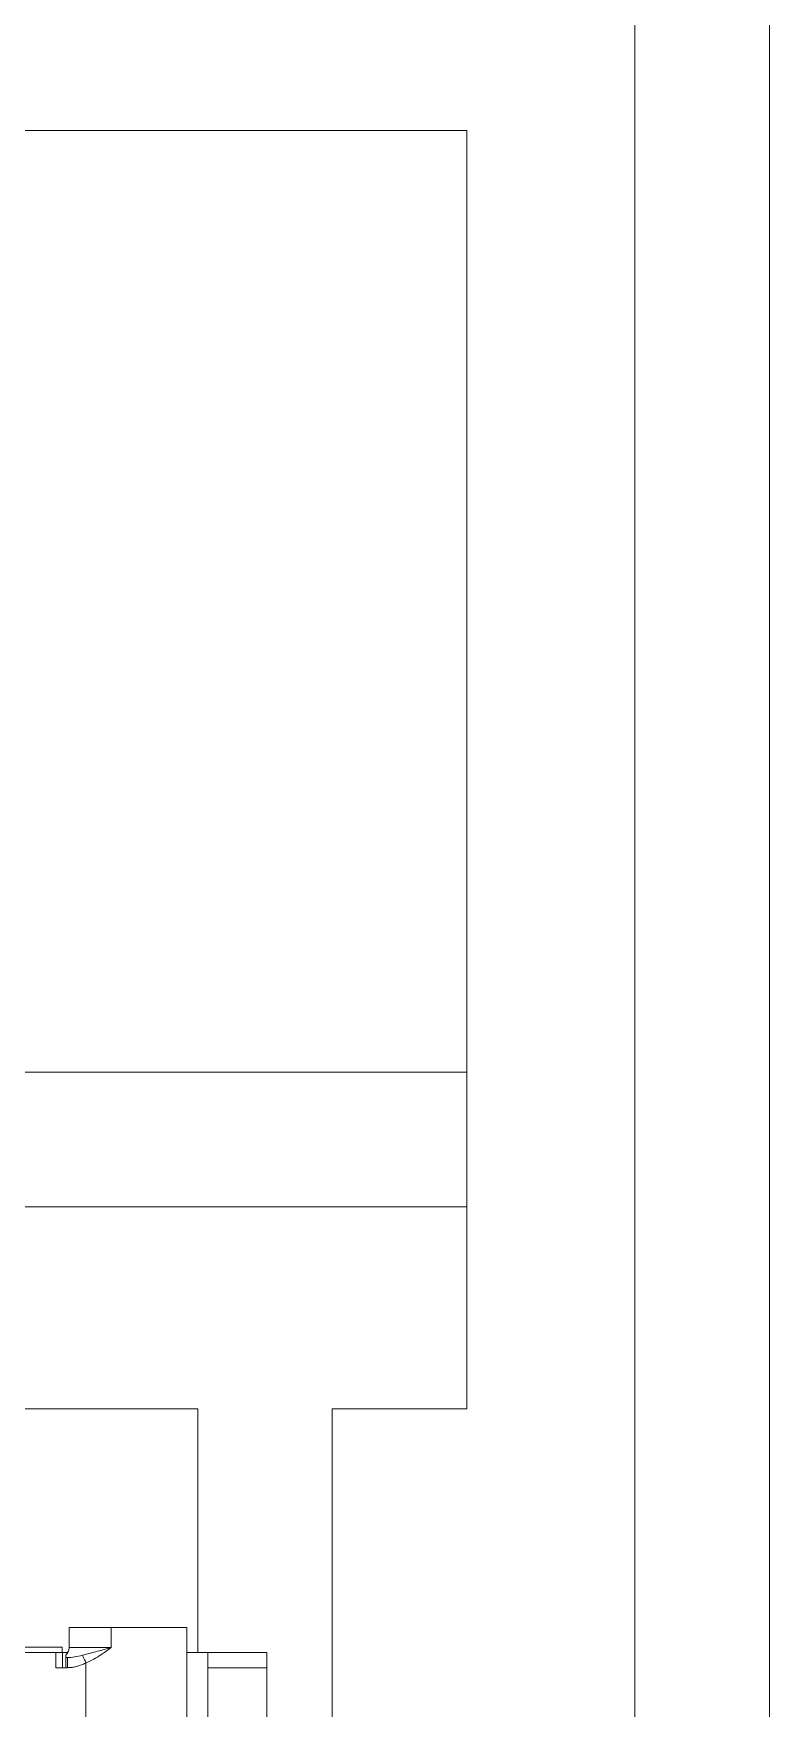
# Model space of a CAD drawing. Header units: millimetres. Extents: x 169 to 14583, y -399 to 10804.
# Drawn here: x 13165.4 to 13384.2, y 1897 to 2395 of the extents above; entities that cross this region are included whole.
import ezdxf

# ---------------------------------------------------------------- set-up
doc = ezdxf.new("R2010")
doc.units = ezdxf.units.MM
doc.header["$LTSCALE"] = 35

msp = doc.modelspace()

# ---------------------------------------------------------------- linework, layer by layer
at = {"color": 7, "linetype": 'Continuous', "lineweight": 18}
for p, q in [((13344.243, 1076.159), (13344.243, 3236.159)), ((13384.243, 1076.159), (13384.243, 3236.159)), ((13294.243, 2366.159), (12876.248, 2366.159)), ((13294.243, 2086.159), (13294.243, 2366.159)), ((13018.828, 2086.159), (13294.243, 2086.159)), ((13294.243, 2086.159), (13294.243, 2046.159)), ((13063.175, 2046.159), (13294.243, 2046.159)), ((13294.243, 2046.159), (13294.243, 1986.159)), ((13075.022, 1986.159), (13214.243, 1986.159)), ((13214.243, 1986.159), (13214.243, 1913.659)), ((13254.243, 1986.159), (13294.243, 1986.159)), ((13254.243, 1986.159), (13254.243, 1812.271)), ((13176.022, 1921.159), (13176.022, 1915.159)), ((13188.522, 1915.159), (13188.522, 1921.159)), ((13211.022, 1830.159), (13211.022, 1921.159)), ((13172.022, 1913.659), (13055.022, 1913.659)), ((13126.401, 1915.259), (13173.968, 1915.259)), ((13172.022, 1913.659), (13172.022, 1909.159)), ((13174.022, 1913.659), (13172.022, 1913.659)), ((13173.968, 1913.659), (13173.968, 1915.259)), ((13174.022, 1913.659), (13174.022, 1909.159)), ((13175.022, 1912.159), (13175.5, 1912.159)), ((13217.205, 1913.659), (13217.205, 1909.159)), ((13234.752, 1909.159), (13234.752, 1913.659)), ((13172.022, 1909.159), (13175.022, 1909.159)), ((13175.022, 1909.159), (13175.5, 1909.159)), ((13181.022, 1910.577), (13181.022, 1830.159)), ((13217.204, 1909.159), (13217.204, 1830.159)), ((13234.75, 1830.159), (13234.75, 1909.159))]:
    msp.add_line(p, q, dxfattribs=at)
for points, knots in [([(13188.522, 1921.159), (13187.395, 1921.159), (13185.142, 1921.159), (13181.787, 1921.159), (13179.135, 1921.159), (13177.324, 1921.159), (13176.23, 1921.159), (13176.091, 1921.159), (13176.022, 1921.159)], [0, 0, 0, 0, 0.1865147, 0.3730294, 0.5595441, 0.7063627, 0.8531814, 1, 1, 1, 1]), ([(13211.022, 1921.159), (13210.923, 1921.159), (13210.726, 1921.159), (13209.149, 1921.159), (13206.689, 1921.159), (13203.287, 1921.159), (13199.03, 1921.159), (13194.056, 1921.159), (13190.367, 1921.159), (13188.522, 1921.159)], [0, 0, 0, 0, 0.1400085, 0.2800171, 0.4200256, 0.5600341, 0.7066894, 0.8533447, 1, 1, 1, 1]), ([(13175.532, 1913.659), (13175.175, 1913.659), (13174.206, 1913.659), (13174.093, 1913.659), (13174.022, 1913.659)], [0, 0, 0, 0, 0.3686398, 1, 1, 1, 1]), ([(13175.022, 1912.923), (13175.338, 1913.286), (13175.903, 1913.934), (13175.985, 1914.784), (13176.022, 1915.159)], [0, 0, 0, 0, 0.5591257, 1, 1, 1, 1]), ([(13175.022, 1912.923), (13175.022, 1912.889), (13175.022, 1912.814), (13175.022, 1912.325), (13175.022, 1912.216), (13175.022, 1912.159)], [0, 0, 0, 0, 0.29042232, 0.6329193, 1, 1, 1, 1]), ([(13175.022, 1909.159), (13175.022, 1909.552), (13175.022, 1910.337), (13175.022, 1911.331), (13175.022, 1912.02), (13175.022, 1912.112), (13175.022, 1912.159)], [0, 0, 0, 0, 0.2502322, 0.5000223, 0.7500215, 1, 1, 1, 1]), ([(13175.5, 1912.159), (13176.209, 1912.211), (13177.709, 1912.321), (13179.183, 1912.679), (13179.961, 1912.868)], [0, 0, 0, 0, 0.4722832, 1, 1, 1, 1]), ([(13175.5, 1909.159), (13175.5, 1909.599), (13175.5, 1910.48), (13175.5, 1911.466), (13175.5, 1912.054), (13175.5, 1912.124), (13175.5, 1912.159)], [0, 0, 0, 0, 0.279619, 0.5592379, 0.779619, 1, 1, 1, 1]), ([(13179.961, 1912.868), (13181.466, 1913.246), (13184.308, 1913.961), (13187.174, 1914.776), (13188.522, 1915.159)], [0, 0, 0, 0, 0.52969196, 1, 1, 1, 1]), ([(13179.961, 1912.868), (13180.032, 1912.715), (13180.175, 1912.406), (13180.534, 1911.631), (13180.838, 1910.974), (13181.022, 1910.577)], [0, 0, 0, 0, 0.2768398, 0.5624329, 1, 1, 1, 1]), ([(13181.022, 1910.577), (13181.799, 1910.933), (13183.331, 1911.636), (13185.84, 1913.194), (13187.51, 1914.418), (13188.522, 1915.159)], [0, 0, 0, 0, 0.2886174, 0.5692837, 1, 1, 1, 1]), ([(13217.205, 1913.659), (13216.161, 1913.659), (13214.072, 1913.659), (13212.244, 1913.659), (13211.198, 1913.659), (13211.081, 1913.659), (13211.022, 1913.659)], [0, 0, 0, 0, 0.2799535, 0.559907, 0.7799535, 1, 1, 1, 1]), ([(13234.693, 1913.659), (13234.534, 1913.659), (13234.184, 1913.659), (13232.615, 1913.659), (13230.169, 1913.659), (13226.777, 1913.659), (13222.52, 1913.659), (13218.977, 1913.659), (13217.205, 1913.659)], [0, 0, 0, 0, 0.1397442, 0.3070191, 0.474294, 0.6495294, 0.8247647, 1, 1, 1, 1]), ([(13175.5, 1909.159), (13175.936, 1909.177), (13176.837, 1909.215), (13178.155, 1909.494), (13179.57, 1909.934), (13180.498, 1910.345), (13181.022, 1910.577)], [0, 0, 0, 0, 0.2271883, 0.4702593, 0.7012122, 1, 1, 1, 1]), ([(13234.694, 1909.159), (13234.532, 1909.159), (13234.178, 1909.159), (13232.602, 1909.159), (13230.156, 1909.159), (13226.765, 1909.159), (13222.513, 1909.159), (13218.974, 1909.159), (13217.204, 1909.159)], [0, 0, 0, 0, 0.1411966, 0.3081891, 0.4751816, 0.6501211, 0.8250605, 1, 1, 1, 1])]:
    msp.add_open_spline(points, degree=3, knots=knots, dxfattribs=at)
msp.add_open_spline([(13188.522, 1915.159), (13187.774, 1915.159), (13186.277, 1915.159), (13183.985, 1915.159), (13181.807, 1915.159), (13179.845, 1915.159), (13178.201, 1915.159), (13176.971, 1915.159), (13176.173, 1915.159), (13176.072, 1915.159), (13176.022, 1915.159)], degree=3, dxfattribs=at)

doc.saveas('drawing.dxf')
